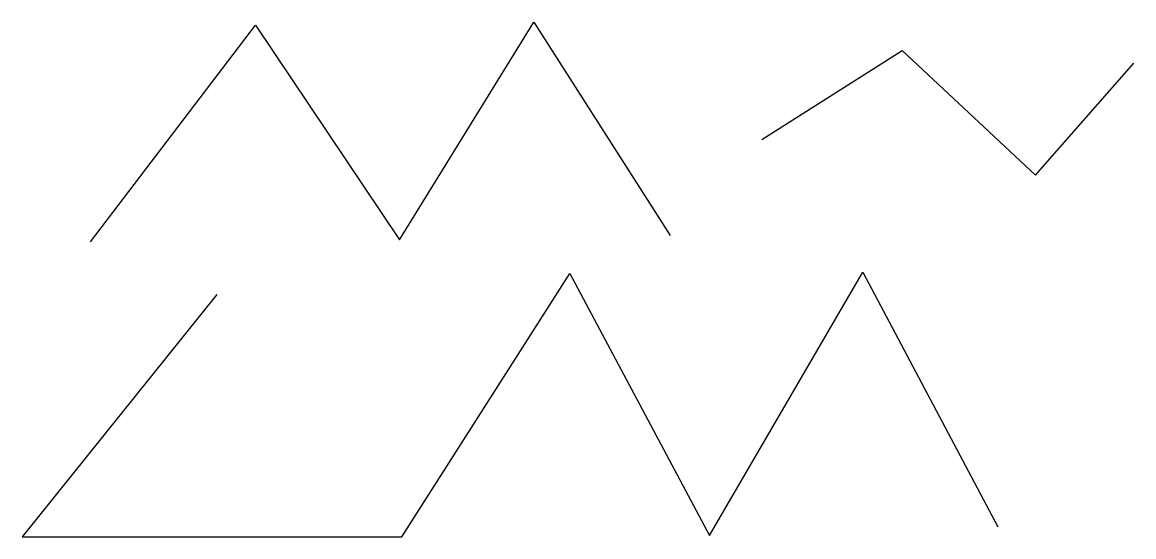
# Model space of a CAD drawing. Header units: millimetres. Extents: x 987 to 4775, y 742 to 2496.
import ezdxf

# ---------------------------------------------------------------- set-up
doc = ezdxf.new("R2010")
doc.units = ezdxf.units.MM

msp = doc.modelspace()

# ---------------------------------------------------------------- linework, layer by layer
for p, q in [((1219.7, 1746.9), (1782.4, 2486.4)), ((1782.4, 2486.4), (2273.2, 1754)), ((2273.2, 1754), (2730.6, 2495.9)), ((2730.6, 2495.9), (3195.1, 1768.4)), ((3507.7, 2096.2), (3985.8, 2399.4)), ((3985.8, 2399.4), (4439.7, 1975)), ((4439.7, 1975), (4774.6, 2355.8)), ((2280.4, 741.7), (2852.7, 1639.2)), ((2852.7, 1639.2), (3329.2, 746.5)), ((3329.2, 746.5), (3851.2, 1644)), ((3851.2, 1644), (4310.9, 775.2)), ((1650.7, 1567.4), (987.4, 741.7)), ((987.4, 741.7), (2280.4, 741.7))]:
    msp.add_line(p, q)

doc.saveas('drawing.dxf')
